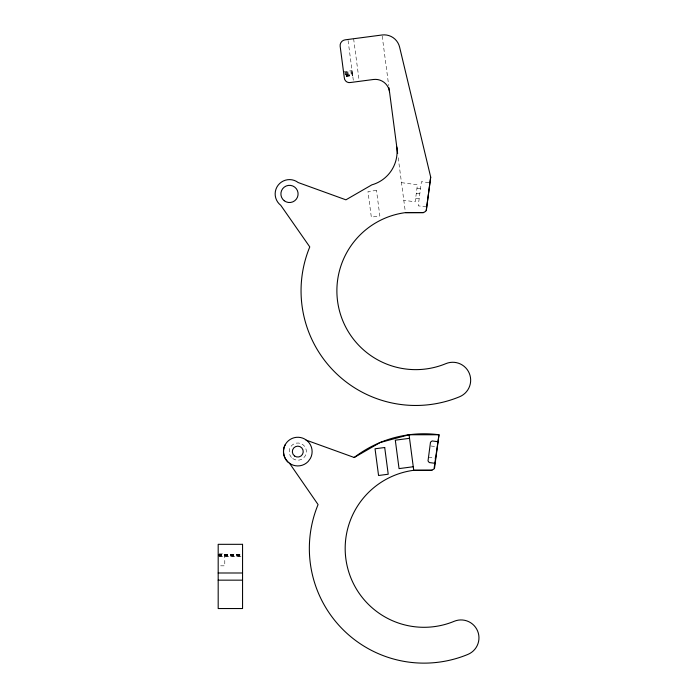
<?xml version="1.0" encoding="UTF-8"?>
<svg xmlns="http://www.w3.org/2000/svg" width="697" height="697" viewBox="0 0 697 697"><rect width="100%" height="100%" fill="white"/><g stroke="black" fill="none" stroke-linecap="round" stroke-linejoin="round"><path stroke-width="0.52" stroke-dasharray="3.48 2.61" d="M343.516 71.756L352.037 70.632M344.675 72.34L352.133 71.364M344.771 73.046L352.229 72.061M344.858 73.716L352.316 72.732M344.937 74.335L352.394 73.351M345.006 74.893L352.473 73.908M346.139 75.241L352.534 74.396M346.191 75.651L352.586 74.814M346.235 75.982L352.63 75.137M346.27 76.226L352.665 75.381M346.287 76.365L352.691 75.572M219.128 553.88L224.782 553.88L224.782 565.825L219.128 565.825M218.187 554.411L241.502 554.411M218.187 554.577L241.502 554.577M218.187 554.838L241.502 554.838M218.187 555.195L241.502 555.195M218.187 555.631L241.502 555.631M218.187 556.128L241.502 556.128M219.25 556.668L241.502 556.668M428.882 182.649L421.415 181.664L418.235 205.824L426.764 206.948M401.489 182.658L417.442 184.757L415.194 201.808L403.807 200.309M416.972 188.303L420.483 188.765M416.318 193.278L419.829 193.74M415.665 198.253L419.167 198.715M431.06 446.01L435.285 446.568M428.507 457.241L434.841 458.077M382.191 36.061L388.708 85.583M398.205 157.722L405.288 211.557M353.623 38.727L359.094 80.294M348.082 40.548L353.553 82.107M376.485 190.42L367.955 191.536L371.327 217.124L379.856 216L376.485 190.42M292.723 458.548A8.599 8.599 0 0 0 306.34 452.51A8.599 8.599 0 0 0 294.3 443.736A8.599 8.599 0 0 0 292.723 458.548"/><path stroke-width="1.05" d="M389.527 91.83A14.332 14.332 0 0 0 373.444 79.493L350.713 82.481A5.175 5.175 0 0 1 344.274 77.55L340.162 46.281A5.733 5.733 0 0 1 345.093 39.851L382.043 34.989A15.909 15.909 0 0 1 399.59 47.056L430.694 177.099L426.39 209.788L425.71 211.391L423.149 212.629L405.436 212.629A78.839 78.839 0 0 0 339.57 311.202A78.839 78.839 0 0 0 445.897 363.634A17.922 17.922 0 0 1 469.308 373.331A17.922 17.922 0 0 1 459.611 396.741A114.674 114.674 0 0 1 309.782 246.912L280.769 205.31A14.332 14.332 0 0 1 278.12 185.21A14.332 14.332 0 0 1 298.22 182.562L345.912 199.821L371.841 184.853A34.589 34.589 0 0 0 396.793 147.032M426.259 210.363L430.694 177.099M289.421 463.087L318.076 504.576A114.674 114.674 0 0 0 467.905 654.405A17.922 17.922 0 0 0 477.602 630.994A17.922 17.922 0 0 0 454.191 621.297A78.839 78.839 0 0 1 347.864 568.865A78.839 78.839 0 0 1 413.73 470.292L431.443 470.292L434.004 469.055L438.988 434.762L409.052 434.762L380.135 442.517L354.207 457.485L306.157 440.112M434.553 468.027L438.988 434.762A114.674 114.674 0 0 0 354.207 457.485M285.204 444.738C281.492 451.456 284.167 460.56 290.928 464.185A14.332 14.332 0 0 0 308.17 461.484L310.374 458.46A14.332 14.332 0 0 0 307.673 441.218L304.65 439.014A14.332 14.332 0 0 0 287.905 461.98M409.522 438.317L395.304 440.19L399.05 468.611L413.26 466.737M405.436 212.629L423.732 212.576M432.027 470.24L413.73 470.292L409.052 434.762M218.187 572.995L242.556 572.995M218.187 580.157L242.556 580.157M438.073 441.732L432.105 440.94L430.493 442.177L428.019 460.935L429.256 462.547L435.224 463.331M388.987 87.744L397.647 153.488M384.709 447.509L375.038 448.781L378.558 475.502L388.22 474.23L384.709 447.509M242.556 544.322L218.187 544.322L218.187 608.542L242.556 608.542L242.556 544.322M284.254 200.753A8.599 8.599 0 0 0 298.02 195.055A8.599 8.599 0 0 0 286.206 185.986A8.599 8.599 0 0 0 284.254 200.753M294.578 456.004A5.445 5.445 0 0 0 303.204 452.179A5.445 5.445 0 0 0 295.58 446.62A5.445 5.445 0 0 0 294.578 456.004"/></g></svg>
